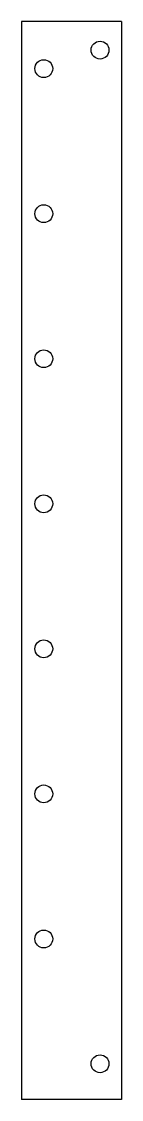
# Model space of a CAD drawing. Header units: millimetres. Extents: x 0 to 14, y 0 to 151.
import ezdxf

# ---------------------------------------------------------------- set-up
doc = ezdxf.new("R2010")
doc.units = ezdxf.units.MM
doc.layers.add('CUT', color=7, linetype='CONTINUOUS')

msp = doc.modelspace()

# ---------------------------------------------------------------- linework, layer by layer
at = {"layer": 'CUT'}
for p, q in [((0, 151), (0, 0)), ((14, 151), (0, 151)), ((14, 151), (14, 0)), ((14, 0), (0, 0))]:
    msp.add_line(p, q, dxfattribs=at)
for centre in [(11, 147), (3.1148, 144.4041), (3.1148, 124.0841), (3.1148, 103.7641), (3.1148, 83.4441), (3.1148, 63.1241), (3.1148, 42.8041), (3.1148, 22.4841), (11, 5)]:
    msp.add_circle(centre, 1.25, dxfattribs=at)

doc.saveas('drawing.dxf')
